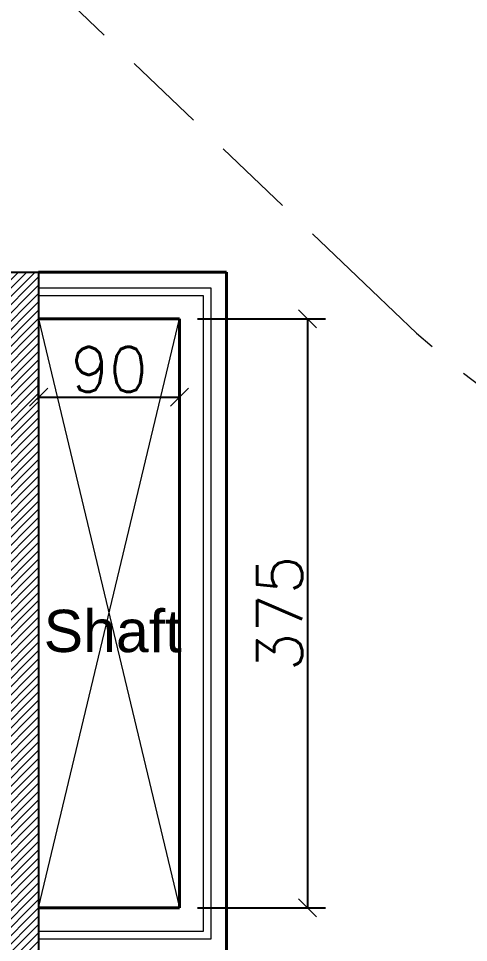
# Model space of a CAD drawing. Header units: metres. Extents: x -322116 to -321123, y -26723 to -26468.
# Drawn here: x -321715.68 to -321712.81, y -26554.04 to -26548.14 of the extents above; entities that cross this region are included whole.
import ezdxf

# ---------------------------------------------------------------- set-up
doc = ezdxf.new("R2010")
doc.units = ezdxf.units.M
doc.header["$LTSCALE"] = 7
doc.header["$MEASUREMENT"] = 0
doc.header["$PDMODE"] = 34
doc.header["$PDSIZE"] = 0.5
doc.linetypes.add('1363-TXX-A-XXX-Plots layouts-R02$0$HIDDEN', pattern=[0.375, 0.25, -0.125])
doc.linetypes.add('Hidden', pattern=[9.525, 6.35, -3.175])
doc.layers.add('22-1-14-ROAD P2PFGC', color=5, linetype='Continuous')
for name, color, linetype, lineweight in [('A-ANNO-TXT3', 6, 'Continuous', 30), ('A-FLOR-HIDN', 9, 'Hidden', 13), ('A-GRID-DIMS', 142, 'Continuous', 9), ('A-PATT', 8, 'Continuous', 5), ('A-WALL-BLWO', 7, 'Continuous', 40), ('L-Structure', 5, 'Continuous', 15), ('PATT-CONC', 8, 'Continuous', 9), ('plaster', 1, 'Continuous', 0), ('XREF-W09-A-ELEV04$0$A--SECT-TILE', 32, 'Continuous', 5)]:
    doc.layers.add(name, color=color, linetype=linetype, lineweight=lineweight)
doc.styles.add('EG_SIMPLEX', font='SIMPLEX.shx')
doc.styles.get("Standard").update_dxf_attribs({"font": 'romans.shx', "height": 0.5})
doc.dimstyles.new('ERGA-M-0200', dxfattribs={"dimscale": 1.15, "dimtxt": 0.2, "dimasz": 0.2, "dimexe": 0.1, "dimexo": 0.1, "dimgap": 0.06, "dimtad": 1, "dimdec": 1, "dimlfac": 100, "dimrnd": 5, "dimdsep": 46, "dimtxsty": 'EG_SIMPLEX', "dimblk1": 'OBLIQUE', "dimblk2": 'OBLIQUE', "dimsah": 1, "dimcen": 0.3, "dimclrd": 256, "dimclre": 256, "dimclrt": 2, "dimadec": 0, "dimazin": 0, "dimtfac": 1, "dimtdec": 1, "dimtix": 1, "dimtmove": 2, "dimatfit": 3, "dimldrblk": 'OBLIQUE', "dimfxl": 1, "dimtolj": 1, "dimtzin": 0, "dimarcsym": 0})

# ---------------------------------------------------------------- blocks, each defined once
blk = doc.blocks.new('block')
at = {"layer": 'PATT-CONC', "transparency": 33554610}
h = blk.add_hatch(dxfattribs=at)
h.set_pattern_fill('ANSI31', color=8, scale=0.3)
h.set_pattern_definition([(45, (0, 0), (-0.0265165042945, 0.0265165042945), [])])
edge = h.paths.add_edge_path()
edge.add_line((-321666.3118, -26556.5581), (-321655.5118, -26556.5581))
edge.add_line((-321655.5118, -26556.5581), (-321655.5118, -26553.8198))
edge.add_line((-321655.5118, -26553.8198), (-321653.5118, -26553.8198))
edge.add_line((-321653.5118, -26553.8198), (-321653.5118, -26552.0448))
edge.add_line((-321653.5118, -26552.0448), (-321655.5118, -26552.0448))
edge.add_line((-321655.5118, -26552.0448), (-321655.5118, -26549.7581))
edge.add_line((-321655.5118, -26549.7581), (-321655.2118, -26549.7581))
edge.add_line((-321655.2118, -26549.7581), (-321655.2118, -26551.7448))
edge.add_line((-321655.2118, -26551.7448), (-321653.5118, -26551.7448))
edge.add_line((-321653.5118, -26551.7448), (-321653.5118, -26549.7581))
edge.add_line((-321653.5118, -26549.7581), (-321653.2118, -26549.7581))
edge.add_line((-321653.2118, -26549.7581), (-321653.2118, -26553.8198))
edge.add_line((-321653.2118, -26553.8198), (-321650.8518, -26553.8198))
edge.add_line((-321650.8518, -26553.8198), (-321650.8514, -26549.7581))
edge.add_line((-321650.8514, -26549.7581), (-321650.5518, -26549.7581))
edge.add_line((-321650.5518, -26549.7581), (-321650.5518, -26554.1198))
edge.add_line((-321650.5518, -26554.1198), (-321651.4424, -26554.1198))
edge.add_line((-321651.4424, -26554.1198), (-321651.4424, -26556.5581))
edge.add_line((-321651.4424, -26556.5581), (-321642.2603, -26556.5581))
at = {"layer": 'L-Structure'}
blk.add_lwpolyline([(-321666.3118, -26556.5581), (-321655.5118, -26556.5581), (-321655.5118, -26553.8198), (-321653.5118, -26553.8198), (-321653.5118, -26552.0448), (-321655.5118, -26552.0448), (-321655.5118, -26549.7581), (-321655.2118, -26549.7581), (-321655.2118, -26551.7448), (-321653.5118, -26551.7448), (-321653.5118, -26549.7581), (-321653.2118, -26549.7581), (-321653.2118, -26553.8198), (-321650.8518, -26553.8198), (-321650.8514, -26549.7581), (-321650.5518, -26549.7581), (-321650.5518, -26554.1198), (-321651.4424, -26554.1198), (-321651.4424, -26556.5581), (-321642.2603, -26556.5581)], dxfattribs=at)
blk = doc.blocks.new('new for 322')
at = {"layer": 'plaster'}
h = blk.add_hatch(dxfattribs=at)
h.set_pattern_fill('ANSI38', color=256, scale=1.6)
h.paths.add_polyline_path([(-321765.0788, -26543.0781), (-321765.5036, -26543.5028), (-321766.2268, -26542.7796), (-321766.2956, -26542.7796), (-321765.5175, -26558.0822), (-321764.316, -26558.0822)])
h.paths.add_polyline_path([(-321768.5834, -26556.8625), (-321781.7424, -26556.8822), (-321781.7424, -26554.1198), (-321785.2118, -26554.1198), (-321785.2118, -26556.8581), (-321797.2021, -26556.8581), (-321797.2961, -26558.0581), (-321784.2274, -26558.0581), (-321784.2274, -26555.3198), (-321783.0674, -26555.3198), (-321783.0674, -26558.0822), (-321768.5214, -26558.0822)])
h.paths.add_polyline_path([(-321765.5798, -26556.8581), (-321768.5834, -26556.8625), (-321768.5214, -26558.0822), (-321765.5175, -26558.0822)])
h.paths.add_polyline_path([(-321797.2021, -26556.8581), (-321800.2113, -26556.8581), (-321800.3053, -26558.0581), (-321797.2961, -26558.0581)])
h.paths.add_polyline_path([(-321799.6506, -26549.7008), (-321799.1168, -26542.8869), (-321799.7327, -26543.5028), (-321800.3225, -26542.9129), (-321800.847, -26549.6071), (-321801.509, -26558.0581), (-321800.3053, -26558.0581), (-321800.2113, -26556.8581), (-321800.2113, -26556.8581)])
h.paths.add_polyline_path([(-321798.8905, -26539.9977), (-321798.2566, -26531.9053), (-321770.9538, -26531.9053), (-321771.0148, -26530.7053), (-321799.3662, -26530.7053), (-321800.0868, -26539.9039), (-321800.3225, -26542.9129), (-321799.7327, -26543.5028), (-321799.1168, -26542.8869)])
edge = h.paths.add_edge_path(flags=16)
edge.add_arc((-321799.7327, -26542.7796), 0.5062, 0, 360)
h.paths.add_polyline_path([(-321799.9764, -26543.172), (-321799.4889, -26543.172), (-321799.4889, -26542.8345), (-321799.9764, -26542.8345)], flags=0)
h.paths.add_polyline_path([(-321800.1505, -26542.7522), (-321799.3148, -26542.7522), (-321799.3148, -26542.4147), (-321800.1505, -26542.4147)], flags=0)
h.paths.add_polyline_path([(-321800.0191, -26538.1625), (-321799.0769, -26538.1625), (-321799.0769, -26537.7125), (-321800.0191, -26537.7125)], flags=17)
h.paths.add_polyline_path([(-321799.7372, -26537.6648), (-321799.3588, -26537.6648), (-321799.3588, -26537.2054), (-321799.7372, -26537.2054)], flags=16)
edge = h.paths.add_edge_path()
edge.add_line((-321765.8073, -26528.7505), (-321767.005, -26528.8262))
edge.add_line((-321767.005, -26528.8262), (-321766.2956, -26542.7796))
edge.add_line((-321766.2956, -26542.7796), (-321766.2268, -26542.7796))
edge.add_line((-321766.2268, -26542.7796), (-321766.0098, -26542.7796))
edge.add_arc((-321765.5036, -26542.7796), 0.5062, 39.01869, 180, ccw=False)
edge.add_line((-321765.1102, -26542.4608), (-321765.8073, -26528.7505))
blk = doc.blocks.new('_OBLIQUE')
at = {"color": 0, "linetype": 'ByBlock'}
blk.add_line((-0.5, -0.5), (0.5, 0.5), dxfattribs=at)
blk = doc.blocks.new('*D235')
at = {"layer": 'A-GRID-DIMS', "lineweight": -2, "transparency": 16777216}
for p, q in [((-321715.5518, -26550.5736), (-321715.5518, -26550.4431)), ((-321714.6518, -26550.5736), (-321714.6518, -26550.4431)), ((-321715.5518, -26550.5581), (-321714.6518, -26550.5581))]:
    blk.add_line(p, q, dxfattribs=at)
at = {"layer": 'Defpoints', "color": 0, "transparency": 16777216}
for p in [(-321714.6518, -26550.5581), (-321715.5518, -26550.6886, 0), (-321714.6518, -26550.6886, 0)]:
    blk.add_point(p, dxfattribs=at)
at = {"layer": 'A-GRID-DIMS', "lineweight": -2, "transparency": 16777216, "xscale": 0.115, "yscale": 0.115, "zscale": 0.115, "rotation": 180}
blk.add_blockref('_OBLIQUE', (-321715.5518, -26550.5581), dxfattribs=at)
at = {"layer": 'A-GRID-DIMS', "lineweight": -2, "transparency": 16777216, "xscale": 0.115, "yscale": 0.115, "zscale": 0.115}
blk.add_blockref('_OBLIQUE', (-321714.6518, -26550.5581), dxfattribs=at)
at = {"layer": 'A-GRID-DIMS', "color": 2, "transparency": 16777216, "insert": (-321715.1018, -26550.3799), "char_height": 0.2875, "attachment_point": 5, "style": 'EG_SIMPLEX'}
blk.add_mtext('\\A1;90', dxfattribs=at)
blk = doc.blocks.new('*D289')
at = {"layer": 'A-GRID-DIMS', "lineweight": -2, "transparency": 16777216}
for p, q in [((-321714.5368, -26550.0581), (-321713.7201, -26550.0581)), ((-321713.8351, -26550.0581), (-321713.8351, -26553.8198)), ((-321714.5368, -26553.8198), (-321713.7201, -26553.8198))]:
    blk.add_line(p, q, dxfattribs=at)
at = {"layer": 'Defpoints', "color": 0, "transparency": 16777216}
for p in [(-321714.6518, -26550.0581, 0), (-321714.6518, -26553.8198, 0), (-321713.8351, -26553.8198)]:
    blk.add_point(p, dxfattribs=at)
at = {"layer": 'A-GRID-DIMS', "lineweight": -2, "transparency": 16777216, "xscale": 0.115, "yscale": 0.115, "zscale": 0.115}
for p, rotation in [((-321713.8351, -26550.0581), 90), ((-321713.8351, -26553.8198), 270)]:
    blk.add_blockref('_OBLIQUE', p, dxfattribs=dict(at, rotation=rotation))
at = {"layer": 'A-GRID-DIMS', "color": 2, "transparency": 16777216, "insert": (-321714.0134, -26551.939), "char_height": 0.2875, "attachment_point": 5, "rotation": 90, "style": 'EG_SIMPLEX'}
blk.add_mtext('\\A1;375', dxfattribs=at)

msp = doc.modelspace()

# ---------------------------------------------------------------- linework, layer by layer
at = {"layer": '22-1-14-ROAD P2PFGC'}
msp.add_line((-321715.8518, -26549.7581, 0), (-321715.5518, -26549.7581, 0), dxfattribs=at)
at = {"layer": '22-1-14-ROAD P2PFGC', "elevation": 0}
msp.add_lwpolyline([(-321715.5518, -26549.7581), (-321715.5518, -26554.1198)], dxfattribs=at)
at = {"layer": 'A-FLOR-HIDN', "linetype": '1363-TXX-A-XXX-Plots layouts-R02$0$HIDDEN', "ltscale": 0.3}
msp.add_lwpolyline([(-321702.6143, -26548.8072, -0.475697), (-321713.4249, -26549.8771), (-321718.5413, -26544.9871)], format="xyb", dxfattribs=at)
at = {"layer": 'A-PATT'}
for p, q in [((-321715.5518, -26553.8198, 0), (-321714.6518, -26550.0581, 0)), ((-321715.5518, -26550.0581, 0), (-321714.6518, -26553.8198, 0))]:
    msp.add_line(p, q, dxfattribs=at)
at = {"layer": 'A-WALL-BLWO'}
for p, q in [((-321715.5518, -26549.7581, 0), (-321714.3518, -26549.7581, 0)), ((-321714.3518, -26554.2198, 0), (-321714.3518, -26549.7581, 0)), ((-321715.5518, -26550.0581, 0), (-321714.6518, -26550.0581, 0)), ((-321714.6518, -26553.8198, 0), (-321715.5518, -26553.8198, 0))]:
    msp.add_line(p, q, dxfattribs=at)
at = {"layer": 'A-WALL-BLWO', "elevation": 0}
msp.add_lwpolyline([(-321714.6518, -26550.0581), (-321714.6518, -26553.8198)], dxfattribs=at)
at = {"layer": 'XREF-W09-A-ELEV04$0$A--SECT-TILE', "elevation": 0}
for points in [[(-321715.5518, -26549.8581), (-321714.4518, -26549.8581)], [(-321714.4518, -26549.8581), (-321714.4518, -26554.0198), (-321715.5518, -26554.0198)], [(-321715.5518, -26549.9081), (-321714.5018, -26549.9081), (-321714.5018, -26553.9698), (-321715.5518, -26553.9698)]]:
    msp.add_lwpolyline(points, dxfattribs=at)

# ---------------------------------------------------------------- block references
at = {"layer": 'A-WALL-BLWO'}
for name, p in [('new for 322', (65, 0)), ('block', (-65, 0))]:
    msp.add_blockref(name, p, dxfattribs=at)

# ---------------------------------------------------------------- texts
at = {"layer": 'A-ANNO-TXT3', "lineweight": 5, "insert": (-321715.5194, -26551.9152, 0), "char_height": 0.27, "attachment_point": 1, "rotation": 359.90083}
msp.add_mtext_dynamic_manual_height_columns('\\A1;{\\fArial Unicode MS|b0|i0|c0|p34;Shaft}', width=2.985678, gutter_width=3.0774, heights=[1.4075], dxfattribs=at)

# ---------------------------------------------------------------- dimensions: what is measured, and where the dimension line sits
at = {"layer": 'A-GRID-DIMS'}
dim = msp.add_linear_dim(base=(-321713.8351, -26553.8198), p1=(-321714.6518, -26550.0581, 0), p2=(-321714.6518, -26553.8198, 0), angle=90, dimstyle='ERGA-M-0200', override={"dimtxt": 0.25, "dimasz": 0.1, "dimgap": 0.03, "dimfxl": 100}, dxfattribs=at)
dim.commit()
dim.dimension.update_dxf_attribs({"geometry": '*D289', "text_midpoint": (-321714.0134, -26551.939)})
dim = msp.add_linear_dim(base=(-321714.6518, -26550.5581), p1=(-321715.5518, -26550.6886, 0), p2=(-321714.6518, -26550.6886, 0), dimstyle='ERGA-M-0200', override={"dimtxt": 0.25, "dimasz": 0.1, "dimgap": 0.03, "dimfxl": 100}, dxfattribs=at)
dim.commit()
dim.dimension.update_dxf_attribs({"geometry": '*D235', "text_midpoint": (-321715.1018, -26550.3799)})

doc.saveas('drawing.dxf')
